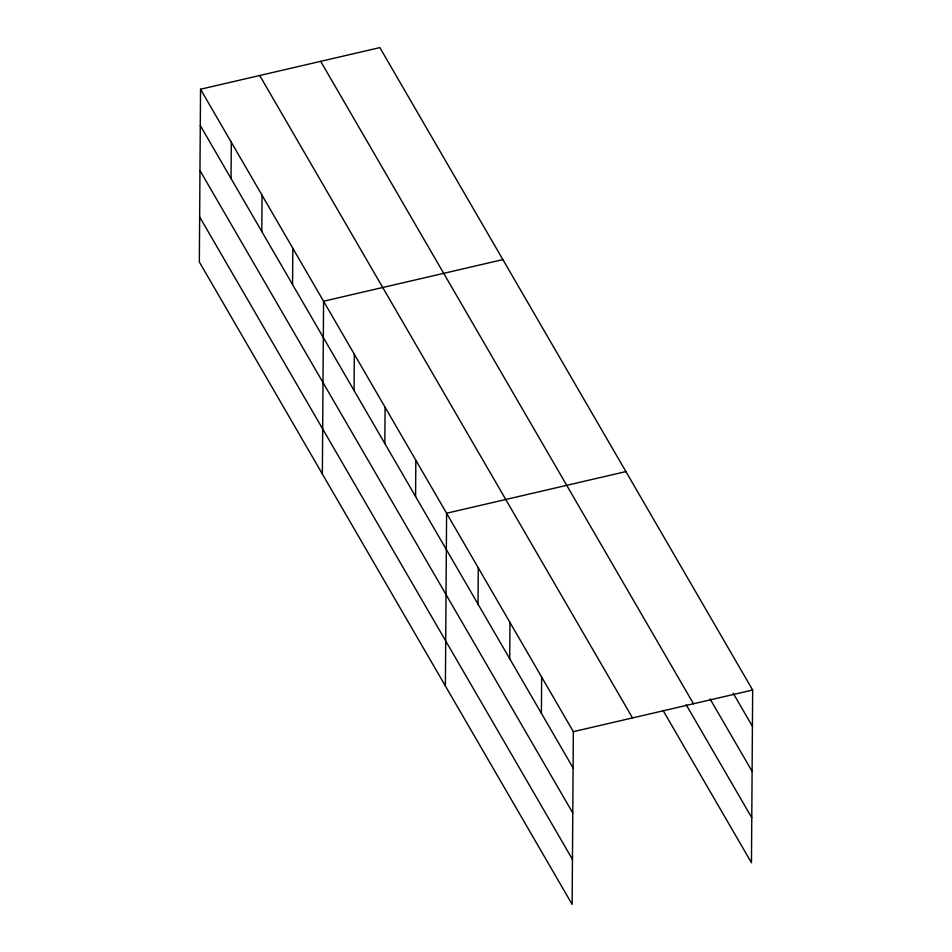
<?xml version="1.0" encoding="UTF-8"?>
<svg xmlns="http://www.w3.org/2000/svg" width="952" height="952" viewBox="0 0 952 952"><rect width="100%" height="100%" fill="white"/><g stroke="black" fill="none" stroke-linecap="round" stroke-linejoin="round"><path stroke-width="1.43" d="M200.539 89.238L199.337 261.978L572.14 904.4L573.342 731.66L200.539 89.238L379.86 47.6L752.663 690.021L751.461 862.762L663.02 710.37M231.05 178.536L231.3 142.241M261.8 231.538L262.062 195.243M292.561 284.541L292.811 248.246M322.359 473.977L323.573 301.237L502.882 259.599M354.073 390.534L354.322 354.239M384.822 443.537L385.084 407.242M415.584 496.539L415.834 460.244M445.393 685.976L446.595 513.235L625.904 471.597M478.023 604.139L478.285 567.844M509.713 658.748L509.974 622.453M541.402 713.357L541.652 677.051M573.342 731.66L752.663 690.021M733.242 693.294L752.413 726.317M710.085 698.958L752.092 771.346M320.681 61.344L693.484 703.766M686.178 704.706L751.771 817.732M259.717 75.505L632.521 717.915M200.289 125.533L573.092 767.955M199.98 170.563L572.783 812.984M199.658 216.949L572.449 859.37"/></g></svg>
